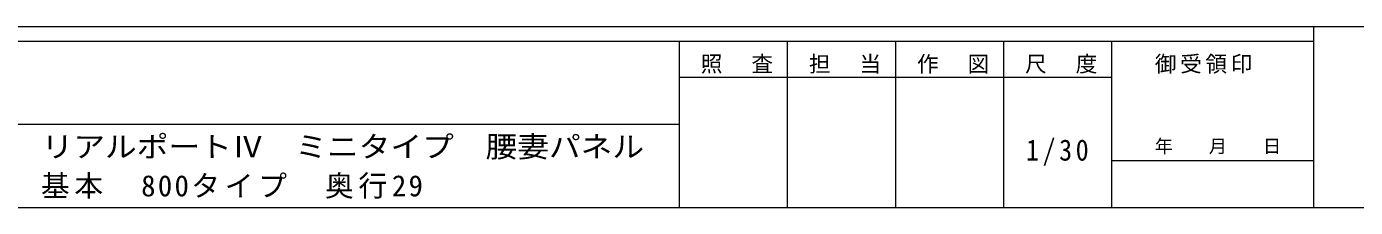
# Model space of a CAD drawing. Units: millimetres on the paper, enlarged 20 times. Extents: x -5590 to 5652, y -3902 to 3858.
# Drawn here: x 21 to 3708, y -3902 to -3402 of the extents above; entities that cross this region are included whole.
import ezdxf
from ezdxf.enums import TextEntityAlignment as Align

# ---------------------------------------------------------------- set-up
doc = ezdxf.new("R2010")
doc.units = ezdxf.units.MM
doc.header["$LTSCALE"] = 20
doc.layers.add('F-0_240', color=7, linetype='Continuous', lineweight=9)
doc.styles.add('ＭＳ ゴシック', font='')
doc.styles.get('ＭＳ ゴシック').set_extended_font_data('MS Gothic')

msp = doc.modelspace()

# ---------------------------------------------------------------- linework, layer by layer
at = {"layer": 'F-0_240', "color": 5}
for p, q in [((-5590.3, -3401.77), (5369.7, -3401.77)), ((3591.86, -3401.77), (3591.86, -3901.77)), ((-5590.3, -3441.77), (3591.86, -3441.77)), ((1831.86, -3441.77), (1831.86, -3901.77)), ((2131.86, -3441.77), (2131.86, -3901.77)), ((2431.86, -3441.77), (2431.86, -3901.77)), ((2731.86, -3441.77), (2731.86, -3901.77)), ((3031.86, -3441.77), (3031.86, -3901.77)), ((1831.86, -3541.77), (3031.86, -3541.77)), ((-2268.14, -3671.77), (1831.86, -3671.77)), ((3031.86, -3771.77), (3591.86, -3771.77)), ((-5590.3, -3901.77), (5369.7, -3901.77))]:
    msp.add_line(p, q, dxfattribs=at)

# ---------------------------------------------------------------- texts
at = {"layer": 'F-0_240', "style": 'ＭＳ ゴシック', "width": 1.1}
msp.add_text('リアルポートⅣ\u3000ミニタイプ\u3000腰妻パネル', height=58.65, dxfattribs=at).set_placement((62.48, -3780.7), align=Align.BOTTOM_LEFT)
at = {"layer": 'F-0_240', "style": 'ＭＳ ゴシック'}
msp.add_text('年\u3000\u3000月\u3000\u3000日', height=36.66, dxfattribs=at).set_placement((3151.86, -3761.77), align=Align.BOTTOM_LEFT)
at = {"layer": 'F-0_240', "attachment_point": 7, "style": 'ＭＳ ゴシック'}
for s, insert, char_height in [('\\T1.17;照\u3000査', (1891.86, -3531.77), 43.99), ('\\T1.17;担\u3000当', (2191.86, -3531.77), 43.99), ('\\T1.17;作\u3000図', (2491.86, -3531.77), 43.99), ('\\T1.17;尺\u3000度', (2791.86, -3531.77), 43.99), ('\\T1.17;御受領印', (3151.86, -3531.77), 43.99), ('\\T1.28;\\W0.9;1/30', (2794.36, -3786.77), 58.65), ('\\T1.16;基本\u3000800タイプ\u3000奥行29', (60.44, -3878.03), 58.65)]:
    msp.add_mtext(s, dxfattribs=dict(at, insert=insert, char_height=char_height))

doc.saveas('drawing.dxf')
